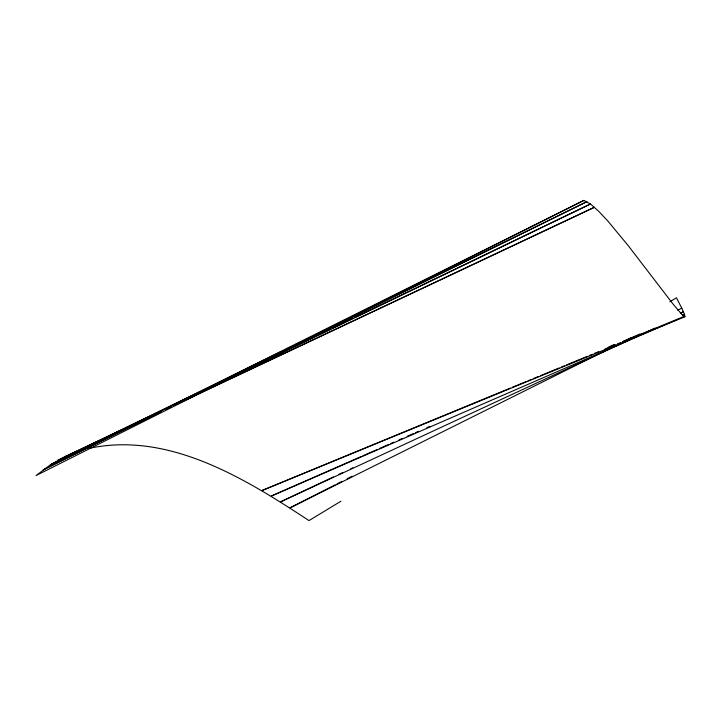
<?xml version="1.0" encoding="UTF-8"?>
<svg xmlns="http://www.w3.org/2000/svg" width="721" height="721" viewBox="0 0 721 721"><rect width="100%" height="100%" fill="white"/><g stroke="black" fill="none" stroke-linecap="round" stroke-linejoin="round"><path stroke-width="1.08" d="M340.907 501.239L308.985 520.589C245.023 478.555 168.903 431.266 88.998 448.372M669.809 301.829L676.451 297.791L681.769 308.155L684.499 314.401L684.815 316.789L261.858 490.595L510.306 388.105M134.485 423.903L65.287 456.492L50.425 464.802L36.05 475.563L583.848 200.411L590.49 203.989L598.727 211.307L608.064 221.284L628.351 245.816L673.351 304.451L682.913 315.672L684.815 316.789M335.085 484.882L289.995 507.872L603.955 351.397M337.086 483.863L342.096 481.313M347.107 478.753L352.118 476.202M677.758 310.201L681.769 308.155M583.848 200.411L43.17 469.858L161.207 411.637M605.964 350.397L610.993 347.882M627.099 339.861L631.118 337.852M680.426 313.284L683.445 311.778L680.399 313.22M166.254 409.149L171.292 406.662M176.339 404.175L181.386 401.687M186.424 399.2L191.471 396.712M196.518 394.225L201.556 391.737M206.603 389.25L211.65 386.762M216.688 384.275L221.735 381.788M226.782 379.3L586.93 201.655L351.515 317.123M280.784 351.812L50.425 464.802L145.669 418.802M285.84 349.334L290.887 346.855M295.943 344.377L300.999 341.898M306.046 339.42L311.102 336.941M316.149 334.463L326.252 329.506M331.309 327.028L336.356 324.549M341.412 322.071L346.459 319.601M199.375 392.864L204.44 390.421M209.505 387.97L590.49 203.989L355.092 317.276M200.862 391.494L57.797 460.349L122.967 429.617M215.065 384.663L223.186 380.76M228.26 378.318L230.287 377.335M235.361 374.893L245.51 370.017M257.685 364.15L267.824 359.274M272.899 356.832L281.019 352.92M283.047 351.947L287.111 349.991M295.222 346.089L312.472 337.788M317.546 335.346L330.741 328.992M332.769 328.019L353.065 318.249M142.623 420.064L146.696 418.153M186.379 399.452L594.446 207.26L174.897 405.121M333.472 476.905L280.568 501.861L654.92 328.127M338.555 474.499L342.628 472.579M350.767 468.74L352.803 467.785M608.163 347.297L614.265 344.422M360.861 456.681L271.186 496.102L684.95 316.059L622.574 341.79M362.924 455.771L377.353 449.435M379.408 448.525L388.691 444.442M390.746 443.541L393.837 442.18M398.992 439.918L402.084 438.557M407.239 436.286L413.421 433.573M415.485 432.663L418.577 431.302M426.823 427.679L429.914 426.318M622.656 341.583L640.185 333.886M512.388 387.249L525.897 381.67M527.979 380.814L531.098 379.525M533.179 378.669L538.371 376.524M540.453 375.668L559.163 367.944M561.244 367.088L564.363 365.799M566.445 364.943L587.236 356.372M589.309 355.507L592.428 354.227M594.51 353.362L598.664 351.65M604.901 349.081L608.019 347.792M610.101 346.936L615.301 344.791M617.383 343.935L620.502 342.646M65.287 456.492L76.516 452.076M684.499 314.401L682.463 315.347L684.499 314.401"/></g></svg>
